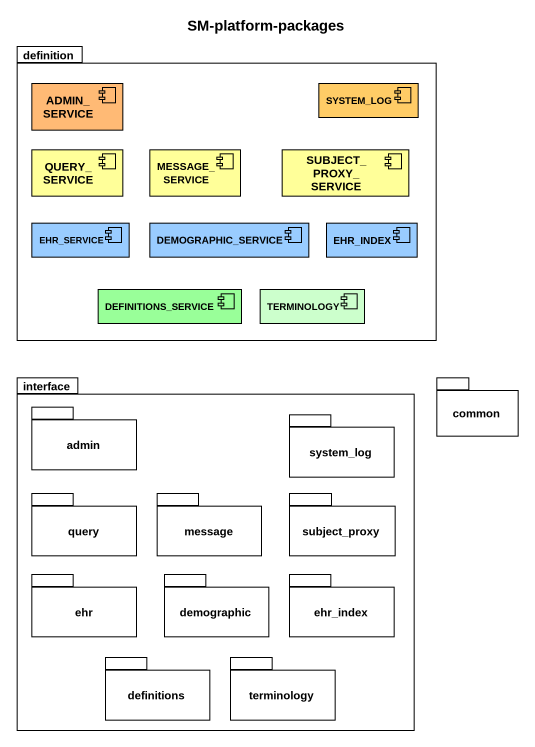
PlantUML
@startuml
title SM-platform-packages
package definition {
  component "ADMIN_ SERVICE" as ADMIN_SERVICE #FFBA75
  component SYSTEM_LOG #FFCC66
  component "QUERY_ SERVICE" as QUERY_SERVICE #FFFF99
  component "MESSAGE_ SERVICE" as MESSAGE_SERVICE #FFFF99
  component SUBJECT_PROXY_SERVICE #FFFF99
  component EHR_SERVICE #99CCFF
  component DEMOGRAPHIC_SERVICE #99CCFF
  component EHR_INDEX #99CCFF
  component DEFINITIONS_SERVICE #99FF99
  component TERMINOLOGY #CCFFCC
}
package "interface" as interface_ {
  package admin {
  }
  package system_log {
  }
  package query {
  }
  package message {
  }
  package subject_proxy {
  }
  package ehr {
  }
  package demographic {
  }
  package ehr_index {
  }
  package definitions {
  }
  package terminology {
  }
}
package common {
}
@enduml
